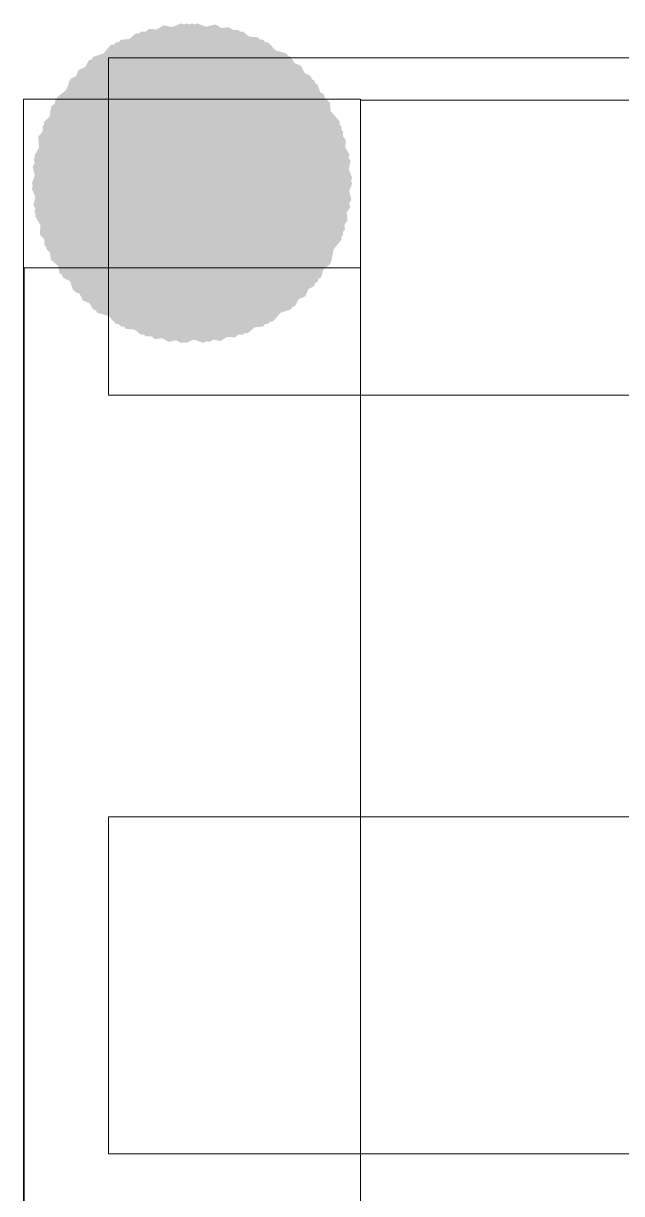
# Model space of a CAD drawing. Header units: millimetres. Extents: x -546 to 1681, y -650 to 1730.
# Drawn here: x 765.354 to 766.064, y 602.781 to 604.169 of the extents above; entities that cross this region are included whole.
import ezdxf

# ---------------------------------------------------------------- set-up
doc = ezdxf.new("R2010")
doc.units = ezdxf.units.MM

msp = doc.modelspace()

# ---------------------------------------------------------------- hatches: boundary and pattern name
at = {"true_color": 0x7f7f7f}
h = msp.add_hatch(color=8, dxfattribs=at)
h.dxf.hatch_style = 2
h.paths.add_polyline_path([(765.5034, 604.1622), (765.4496, 604.1193), (765.4416, 604.051), (765.4845, 603.9971), (765.5529, 603.9892), (765.6137, 604.034), (765.6217, 604.1024), (765.5788, 604.1563)])
h = msp.add_hatch(color=8, dxfattribs=at)
h.dxf.hatch_style = 2
h.paths.add_polyline_path([(765.5204, 604.1665), (765.462, 604.1299), (765.4464, 604.0629), (765.4829, 604.0045), (765.55, 603.9889), (765.6143, 604.0264), (765.6299, 604.0935), (765.5934, 604.1518)])
h = msp.add_hatch(color=8, dxfattribs=at)
h.dxf.hatch_style = 2
h.paths.add_polyline_path([(765.5412, 604.1687), (765.4776, 604.1423), (765.4512, 604.0787), (765.4776, 604.0151), (765.5412, 603.9887), (765.6107, 604.0151), (765.6372, 604.0787), (765.6107, 604.1423)])
h = msp.add_hatch(color=8, dxfattribs=at)
h.dxf.hatch_style = 2
h.paths.add_polyline_path([(765.5472, 604.1687), (765.4836, 604.1423), (765.4572, 604.0787), (765.4836, 604.0151), (765.5472, 603.9887), (765.6177, 604.0151), (765.6442, 604.0787), (765.6177, 604.1423)])
h = msp.add_hatch(color=8, dxfattribs=at)
h.dxf.hatch_style = 2
h.paths.add_polyline_path([(765.5542, 604.1687), (765.4906, 604.1423), (765.4642, 604.0787), (765.4906, 604.0151), (765.5542, 603.9887), (765.6237, 604.0151), (765.6502, 604.0787), (765.6237, 604.1423)])
h = msp.add_hatch(color=8, dxfattribs=at)
h.dxf.hatch_style = 2
h.paths.add_polyline_path([(765.5602, 604.1687), (765.4966, 604.1423), (765.4702, 604.0787), (765.4966, 604.0151), (765.5602, 603.9887), (765.6307, 604.0151), (765.6572, 604.0787), (765.6307, 604.1423)])
h = msp.add_hatch(color=8, dxfattribs=at)
h.dxf.hatch_style = 2
h.paths.add_polyline_path([(765.582, 604.1675), (765.5149, 604.1518), (765.4784, 604.0935), (765.494, 604.0264), (765.5524, 603.9899), (765.6254, 604.0045), (765.6619, 604.0629), (765.6463, 604.1299)])
h = msp.add_hatch(color=8, dxfattribs=at)
h.dxf.hatch_style = 2
h.paths.add_polyline_path([(765.5979, 604.1642), (765.5295, 604.1563), (765.4866, 604.1024), (765.4946, 604.034), (765.5484, 603.9912), (765.6238, 603.9971), (765.6667, 604.051), (765.6587, 604.1193)])
h = msp.add_hatch(color=8, dxfattribs=at)
h.dxf.hatch_style = 2
h.paths.add_polyline_path([(765.6086, 604.1611), (765.54, 604.1561), (765.4948, 604.1042), (765.4998, 604.0355), (765.5517, 603.9903), (765.6264, 603.9933), (765.6716, 604.0452), (765.6666, 604.1139)])
h = msp.add_hatch(color=8, dxfattribs=at)
h.dxf.hatch_style = 2
h.paths.add_polyline_path([(765.4319, 604.125), (765.3988, 604.0646), (765.4179, 603.9985), (765.4782, 603.9654), (765.5444, 603.9844), (765.5825, 604.0488), (765.5634, 604.1149), (765.5031, 604.148)])
h = msp.add_hatch(color=8, dxfattribs=at)
h.dxf.hatch_style = 2
h.paths.add_polyline_path([(765.4369, 604.129), (765.4038, 604.0686), (765.4229, 604.0025), (765.4832, 603.9694), (765.5494, 603.9884), (765.5875, 604.0528), (765.5684, 604.1189), (765.5081, 604.152)])
h = msp.add_hatch(color=8, dxfattribs=at)
h.dxf.hatch_style = 2
h.paths.add_polyline_path([(765.4579, 604.1432), (765.4129, 604.0911), (765.4177, 604.0224), (765.4697, 603.9774), (765.5384, 603.9822), (765.5894, 604.0373), (765.5847, 604.1059), (765.5326, 604.151)])
h = msp.add_hatch(color=8, dxfattribs=at)
h.dxf.hatch_style = 2
h.paths.add_polyline_path([(765.4639, 604.1462), (765.4189, 604.0941), (765.4237, 604.0254), (765.4757, 603.9804), (765.5444, 603.9852), (765.5954, 604.0403), (765.5907, 604.1089), (765.5386, 604.154)])
h = msp.add_hatch(color=8, dxfattribs=at)
h.dxf.hatch_style = 2
h.paths.add_polyline_path([(765.4699, 604.1492), (765.4249, 604.0971), (765.4297, 604.0284), (765.4817, 603.9834), (765.5504, 603.9882), (765.6014, 604.0433), (765.5967, 604.1119), (765.5446, 604.157)])
h = msp.add_hatch(color=8, dxfattribs=at)
h.dxf.hatch_style = 2
h.paths.add_polyline_path([(765.4877, 604.1571), (765.4358, 604.1119), (765.4308, 604.0432), (765.476, 603.9913), (765.5446, 603.9863), (765.6026, 604.0335), (765.6076, 604.1022), (765.5624, 604.1541)])
h = msp.add_hatch(color=8, dxfattribs=at)
h.dxf.hatch_style = 2
h.paths.add_polyline_path([(765.4937, 604.1591), (765.4418, 604.1139), (765.4368, 604.0452), (765.482, 603.9933), (765.5506, 603.9883), (765.6086, 604.0355), (765.6136, 604.1042), (765.5684, 604.1561)])
h = msp.add_hatch(color=8, dxfattribs=at)
h.dxf.hatch_style = 2
h.paths.add_polyline_path([(765.6146, 604.1591), (765.546, 604.1541), (765.5008, 604.1022), (765.5058, 604.0335), (765.5577, 603.9883), (765.6324, 603.9913), (765.6776, 604.0432), (765.6726, 604.1119)])
h = msp.add_hatch(color=8, dxfattribs=at)
h.dxf.hatch_style = 2
h.paths.add_polyline_path([(765.6324, 604.1522), (765.5637, 604.157), (765.5117, 604.1119), (765.5069, 604.0433), (765.5519, 603.9912), (765.6266, 603.9834), (765.6787, 604.0284), (765.6834, 604.0971)])
h = msp.add_hatch(color=8, dxfattribs=at)
h.dxf.hatch_style = 2
h.paths.add_polyline_path([(765.6384, 604.1492), (765.5697, 604.154), (765.5177, 604.1089), (765.5129, 604.0403), (765.5579, 603.9882), (765.6326, 603.9804), (765.6847, 604.0254), (765.6894, 604.0941)])
h = msp.add_hatch(color=8, dxfattribs=at)
h.dxf.hatch_style = 2
h.paths.add_polyline_path([(765.6444, 604.1462), (765.5757, 604.151), (765.5237, 604.1059), (765.5189, 604.0373), (765.5639, 603.9852), (765.6386, 603.9774), (765.6907, 604.0224), (765.6954, 604.0911)])
h = msp.add_hatch(color=8, dxfattribs=at)
h.dxf.hatch_style = 2
h.paths.add_polyline_path([(765.6664, 604.133), (765.6002, 604.152), (765.5399, 604.1189), (765.5208, 604.0528), (765.5539, 603.9924), (765.6251, 603.9694), (765.6854, 604.0025), (765.7045, 604.0686)])
h = msp.add_hatch(color=8, dxfattribs=at)
h.dxf.hatch_style = 2
h.paths.add_polyline_path([(765.6714, 604.129), (765.6052, 604.148), (765.5449, 604.1149), (765.5258, 604.0488), (765.5589, 603.9884), (765.6301, 603.9654), (765.6904, 603.9985), (765.7095, 604.0646)])
h = msp.add_hatch(color=8, dxfattribs=at)
h.dxf.hatch_style = 2
h.paths.add_polyline_path([(765.4105, 604.1033), (765.3843, 604.0397), (765.4105, 603.9761), (765.4742, 603.9498), (765.5378, 603.9761), (765.5691, 604.0447), (765.5428, 604.1083), (765.4792, 604.1346)])
h = msp.add_hatch(color=8, dxfattribs=at)
h.dxf.hatch_style = 2
h.paths.add_polyline_path([(765.4089, 604.1009), (765.3898, 604.0348), (765.4229, 603.9744), (765.4891, 603.9554), (765.5494, 603.9885), (765.5725, 604.0596), (765.5394, 604.12), (765.4732, 604.139)])
h = msp.add_hatch(color=8, dxfattribs=at)
h.dxf.hatch_style = 2
h.paths.add_polyline_path([(765.4195, 604.1133), (765.3933, 604.0497), (765.4195, 603.9861), (765.4832, 603.9598), (765.5468, 603.9861), (765.5781, 604.0547), (765.5518, 604.1183), (765.4882, 604.1446)])
h = msp.add_hatch(color=8, dxfattribs=at)
h.dxf.hatch_style = 2
h.paths.add_polyline_path([(765.6838, 604.1183), (765.6202, 604.1446), (765.5565, 604.1183), (765.5303, 604.0547), (765.5565, 603.9911), (765.6252, 603.9598), (765.6888, 603.9861), (765.7151, 604.0497)])
h = msp.add_hatch(color=8, dxfattribs=at)
h.dxf.hatch_style = 2
h.paths.add_polyline_path([(765.6954, 604.1059), (765.6351, 604.139), (765.5689, 604.12), (765.5358, 604.0596), (765.5549, 603.9935), (765.6192, 603.9554), (765.6854, 603.9744), (765.7185, 604.0348)])
h = msp.add_hatch(color=8, dxfattribs=at)
h.dxf.hatch_style = 2
h.paths.add_polyline_path([(765.6994, 604.1009), (765.6391, 604.134), (765.5729, 604.115), (765.5398, 604.0546), (765.5589, 603.9885), (765.6232, 603.9504), (765.6894, 603.9694), (765.7225, 604.0298)])
h = msp.add_hatch(color=8, dxfattribs=at)
h.dxf.hatch_style = 2
h.paths.add_polyline_path([(765.3923, 604.0786), (765.379, 604.0111), (765.4172, 603.9538), (765.4848, 603.9405), (765.5421, 603.9788), (765.5593, 604.0523), (765.5211, 604.1096), (765.4535, 604.1228)])
h = msp.add_hatch(color=8, dxfattribs=at)
h.dxf.hatch_style = 2
h.paths.add_polyline_path([(765.394, 604.081), (765.384, 604.0129), (765.4249, 603.9575), (765.493, 603.9475), (765.5483, 603.9884), (765.5614, 604.0615), (765.5205, 604.1169), (765.4524, 604.1269)])
h = msp.add_hatch(color=8, dxfattribs=at)
h.dxf.hatch_style = 2
h.paths.add_polyline_path([(765.5442, 604.1187), (765.4806, 604.0923), (765.4542, 604.0287), (765.4806, 603.9651), (765.5442, 603.9387), (765.6107, 603.9651), (765.6372, 604.0287), (765.6107, 604.0923)])
h = msp.add_hatch(color=8, dxfattribs=at)
h.dxf.hatch_style = 2
h.paths.add_polyline_path([(765.5472, 604.1187), (765.4836, 604.0923), (765.4572, 604.0287), (765.4836, 603.9651), (765.5472, 603.9387), (765.6147, 603.9651), (765.6412, 604.0287), (765.6147, 604.0923)])
h = msp.add_hatch(color=8, dxfattribs=at)
h.dxf.hatch_style = 2
h.paths.add_polyline_path([(765.5512, 604.1187), (765.4876, 604.0923), (765.4612, 604.0287), (765.4876, 603.9651), (765.5512, 603.9387), (765.6177, 603.9651), (765.6442, 604.0287), (765.6177, 604.0923)])
h = msp.add_hatch(color=8, dxfattribs=at)
h.dxf.hatch_style = 2
h.paths.add_polyline_path([(765.5542, 604.1187), (765.4906, 604.0923), (765.4642, 604.0287), (765.4906, 603.9651), (765.5542, 603.9387), (765.6207, 603.9651), (765.6472, 604.0287), (765.6207, 604.0923)])
h = msp.add_hatch(color=8, dxfattribs=at)
h.dxf.hatch_style = 2
h.paths.add_polyline_path([(765.5572, 604.1187), (765.4936, 604.0923), (765.4672, 604.0287), (765.4936, 603.9651), (765.5572, 603.9387), (765.6237, 603.9651), (765.6502, 604.0287), (765.6237, 604.0923)])
h = msp.add_hatch(color=8, dxfattribs=at)
h.dxf.hatch_style = 2
h.paths.add_polyline_path([(765.5602, 604.1187), (765.4966, 604.0923), (765.4702, 604.0287), (765.4966, 603.9651), (765.5602, 603.9387), (765.6277, 603.9651), (765.6542, 604.0287), (765.6277, 604.0923)])
h = msp.add_hatch(color=8, dxfattribs=at)
h.dxf.hatch_style = 2
h.paths.add_polyline_path([(765.7034, 604.0959), (765.6431, 604.129), (765.5769, 604.11), (765.5438, 604.0496), (765.5629, 603.9835), (765.6272, 603.9454), (765.6934, 603.9644), (765.7265, 604.0248)])
h = msp.add_hatch(color=8, dxfattribs=at)
h.dxf.hatch_style = 2
h.paths.add_polyline_path([(765.7177, 604.0749), (765.6656, 604.12), (765.5969, 604.1152), (765.5519, 604.0631), (765.5567, 603.9944), (765.6117, 603.9434), (765.6804, 603.9482), (765.7254, 604.0003)])
h = msp.add_hatch(color=8, dxfattribs=at)
h.dxf.hatch_style = 2
h.paths.add_polyline_path([(765.3768, 604.0462), (765.3818, 603.9775), (765.4337, 603.9323), (765.5024, 603.9373), (765.5476, 603.9892), (765.5446, 604.0639), (765.4926, 604.1091), (765.424, 604.1041)])
h = msp.add_hatch(color=8, dxfattribs=at)
h.dxf.hatch_style = 2
h.paths.add_polyline_path([(765.387, 604.07), (765.377, 604.0019), (765.4179, 603.9465), (765.486, 603.9365), (765.5413, 603.9774), (765.5544, 604.0505), (765.5135, 604.1059), (765.4454, 604.1159)])
h = msp.add_hatch(color=8, dxfattribs=at)
h.dxf.hatch_style = 2
h.paths.add_polyline_path([(765.4682, 604.0896), (765.43, 604.0323), (765.4433, 603.9648), (765.5005, 603.9265), (765.5681, 603.9398), (765.6093, 603.9991), (765.5961, 604.0666), (765.5388, 604.1048)])
h = msp.add_hatch(color=8, dxfattribs=at)
h.dxf.hatch_style = 2
h.paths.add_polyline_path([(765.4575, 604.0803), (765.4313, 604.0167), (765.4575, 603.9531), (765.5212, 603.9268), (765.5848, 603.9531), (765.6131, 604.0187), (765.5868, 604.0823), (765.5232, 604.1086)])
h = msp.add_hatch(color=8, dxfattribs=at)
h.dxf.hatch_style = 2
h.paths.add_polyline_path([(765.4732, 604.0936), (765.435, 604.0363), (765.4483, 603.9688), (765.5055, 603.9305), (765.5731, 603.9438), (765.6143, 604.0031), (765.6011, 604.0706), (765.5438, 604.1088)])
h = msp.add_hatch(color=8, dxfattribs=at)
h.dxf.hatch_style = 2
h.paths.add_polyline_path([(765.4762, 604.0956), (765.438, 604.0383), (765.4513, 603.9708), (765.5085, 603.9325), (765.5761, 603.9458), (765.6173, 604.0051), (765.6041, 604.0726), (765.5468, 604.1108)])
h = msp.add_hatch(color=8, dxfattribs=at)
h.dxf.hatch_style = 2
h.paths.add_polyline_path([(765.5007, 604.1081), (765.4488, 604.0629), (765.4438, 603.9942), (765.489, 603.9423), (765.5576, 603.9373), (765.6126, 603.9835), (765.6176, 604.0522), (765.5724, 604.1041)])
h = msp.add_hatch(color=8, dxfattribs=at)
h.dxf.hatch_style = 2
h.paths.add_polyline_path([(765.4822, 604.0986), (765.444, 604.0413), (765.4573, 603.9738), (765.5145, 603.9355), (765.5821, 603.9488), (765.6233, 604.0081), (765.6101, 604.0756), (765.5528, 604.1138)])
h = msp.add_hatch(color=8, dxfattribs=at)
h.dxf.hatch_style = 2
h.paths.add_polyline_path([(765.5067, 604.1111), (765.4548, 604.0659), (765.4498, 603.9972), (765.495, 603.9453), (765.5636, 603.9403), (765.6186, 603.9865), (765.6236, 604.0552), (765.5784, 604.1071)])
h = msp.add_hatch(color=8, dxfattribs=at)
h.dxf.hatch_style = 2
h.paths.add_polyline_path([(765.5097, 604.1121), (765.4578, 604.0669), (765.4528, 603.9982), (765.498, 603.9463), (765.5666, 603.9413), (765.6216, 603.9875), (765.6266, 604.0562), (765.5814, 604.1081)])
h = msp.add_hatch(color=8, dxfattribs=at)
h.dxf.hatch_style = 2
h.paths.add_polyline_path([(765.5127, 604.1131), (765.4608, 604.0679), (765.4558, 603.9992), (765.501, 603.9473), (765.5696, 603.9423), (765.6246, 603.9885), (765.6296, 604.0572), (765.5844, 604.1091)])
h = msp.add_hatch(color=8, dxfattribs=at)
h.dxf.hatch_style = 2
h.paths.add_polyline_path([(765.5926, 604.1141), (765.524, 604.1091), (765.4788, 604.0572), (765.4838, 603.9885), (765.5357, 603.9433), (765.6074, 603.9473), (765.6526, 603.9992), (765.6476, 604.0679)])
h = msp.add_hatch(color=8, dxfattribs=at)
h.dxf.hatch_style = 2
h.paths.add_polyline_path([(765.5956, 604.1131), (765.527, 604.1081), (765.4818, 604.0562), (765.4868, 603.9875), (765.5387, 603.9423), (765.6104, 603.9463), (765.6556, 603.9982), (765.6506, 604.0669)])
h = msp.add_hatch(color=8, dxfattribs=at)
h.dxf.hatch_style = 2
h.paths.add_polyline_path([(765.5986, 604.1121), (765.53, 604.1071), (765.4848, 604.0552), (765.4898, 603.9865), (765.5417, 603.9413), (765.6134, 603.9453), (765.6586, 603.9972), (765.6536, 604.0659)])
h = msp.add_hatch(color=8, dxfattribs=at)
h.dxf.hatch_style = 2
h.paths.add_polyline_path([(765.6231, 604.1006), (765.5555, 604.1138), (765.4983, 604.0756), (765.485, 604.0081), (765.5232, 603.9508), (765.5938, 603.9355), (765.6511, 603.9738), (765.6643, 604.0413)])
h = msp.add_hatch(color=8, dxfattribs=at)
h.dxf.hatch_style = 2
h.paths.add_polyline_path([(765.6046, 604.1091), (765.536, 604.1041), (765.4908, 604.0522), (765.4958, 603.9835), (765.5477, 603.9383), (765.6194, 603.9423), (765.6646, 603.9942), (765.6596, 604.0629)])
h = msp.add_hatch(color=8, dxfattribs=at)
h.dxf.hatch_style = 2
h.paths.add_polyline_path([(765.6291, 604.0976), (765.5615, 604.1108), (765.5043, 604.0726), (765.491, 604.0051), (765.5292, 603.9478), (765.5998, 603.9325), (765.6571, 603.9708), (765.6703, 604.0383)])
h = msp.add_hatch(color=8, dxfattribs=at)
h.dxf.hatch_style = 2
h.paths.add_polyline_path([(765.6458, 604.0843), (765.5822, 604.1106), (765.5185, 604.0843), (765.4923, 604.0207), (765.5185, 603.9571), (765.5842, 603.9288), (765.6478, 603.9551), (765.6741, 604.0187)])
h = msp.add_hatch(color=8, dxfattribs=at)
h.dxf.hatch_style = 2
h.paths.add_polyline_path([(765.6341, 604.0936), (765.5665, 604.1068), (765.5093, 604.0686), (765.496, 604.0011), (765.5342, 603.9438), (765.6048, 603.9285), (765.6621, 603.9668), (765.6753, 604.0343)])
h = msp.add_hatch(color=8, dxfattribs=at)
h.dxf.hatch_style = 2
h.paths.add_polyline_path([(765.6508, 604.0803), (765.5872, 604.1066), (765.5235, 604.0803), (765.4973, 604.0167), (765.5235, 603.9531), (765.5892, 603.9248), (765.6528, 603.9511), (765.6791, 604.0147)])
h = msp.add_hatch(color=8, dxfattribs=at)
h.dxf.hatch_style = 2
h.paths.add_polyline_path([(765.6528, 604.0783), (765.5892, 604.1046), (765.5255, 604.0783), (765.4993, 604.0147), (765.5255, 603.9511), (765.5922, 603.9218), (765.6558, 603.9481), (765.6821, 604.0117)])
h = msp.add_hatch(color=8, dxfattribs=at)
h.dxf.hatch_style = 2
h.paths.add_polyline_path([(765.7104, 604.0849), (765.6501, 604.118), (765.5839, 604.099), (765.5508, 604.0386), (765.5699, 603.9725), (765.6342, 603.9344), (765.7004, 603.9534), (765.7335, 604.0138)])
h = msp.add_hatch(color=8, dxfattribs=at)
h.dxf.hatch_style = 2
h.paths.add_polyline_path([(765.7296, 604.0522), (765.6844, 604.1041), (765.6157, 604.1091), (765.5638, 604.0639), (765.5588, 603.9952), (765.606, 603.9373), (765.6746, 603.9323), (765.7266, 603.9775)])
h = msp.add_hatch(color=8, dxfattribs=at)
h.dxf.hatch_style = 2
h.paths.add_polyline_path([(765.3671, 604.0114), (765.3843, 603.9448), (765.4434, 603.9096), (765.5101, 603.9268), (765.5453, 603.986), (765.5291, 604.0596), (765.4699, 604.0948), (765.4032, 604.0776)])
h = msp.add_hatch(color=8, dxfattribs=at)
h.dxf.hatch_style = 2
h.paths.add_polyline_path([(765.3718, 604.0342), (765.3768, 603.9655), (765.4287, 603.9203), (765.4974, 603.9253), (765.5426, 603.9772), (765.5396, 604.0519), (765.4876, 604.0971), (765.419, 604.0921)])
h = msp.add_hatch(color=8, dxfattribs=at)
h.dxf.hatch_style = 2
h.paths.add_polyline_path([(765.3787, 604.0519), (765.3739, 603.9833), (765.4189, 603.9312), (765.4876, 603.9264), (765.5397, 603.9714), (765.5474, 604.0461), (765.5024, 604.0982), (765.4337, 604.103)])
h = msp.add_hatch(color=8, dxfattribs=at)
h.dxf.hatch_style = 2
h.paths.add_polyline_path([(765.4455, 604.0653), (765.4193, 604.0017), (765.4455, 603.9381), (765.5092, 603.9118), (765.5728, 603.9381), (765.6011, 604.0037), (765.5748, 604.0673), (765.5112, 604.0936)])
h = msp.add_hatch(color=8, dxfattribs=at)
h.dxf.hatch_style = 2
h.paths.add_polyline_path([(765.4373, 604.0566), (765.424, 603.9891), (765.4622, 603.9318), (765.5298, 603.9185), (765.5871, 603.9568), (765.6023, 604.0273), (765.5641, 604.0846), (765.4965, 604.0978)])
h = msp.add_hatch(color=8, dxfattribs=at)
h.dxf.hatch_style = 2
h.paths.add_polyline_path([(765.4505, 604.0733), (765.4243, 604.0097), (765.4505, 603.9461), (765.5142, 603.9198), (765.5778, 603.9461), (765.6061, 604.0117), (765.5798, 604.0753), (765.5162, 604.1016)])
h = msp.add_hatch(color=8, dxfattribs=at)
h.dxf.hatch_style = 2
h.paths.add_polyline_path([(765.4258, 604.0322), (765.4308, 603.9635), (765.4827, 603.9183), (765.5514, 603.9233), (765.5966, 603.9752), (765.5926, 604.0469), (765.5406, 604.0921), (765.472, 604.0871)])
h = msp.add_hatch(color=8, dxfattribs=at)
h.dxf.hatch_style = 2
h.paths.add_polyline_path([(765.4413, 604.0616), (765.428, 603.9941), (765.4662, 603.9368), (765.5338, 603.9235), (765.5911, 603.9618), (765.6063, 604.0323), (765.5681, 604.0896), (765.5005, 604.1028)])
h = msp.add_hatch(color=8, dxfattribs=at)
h.dxf.hatch_style = 2
h.paths.add_polyline_path([(765.6558, 604.0753), (765.5922, 604.1016), (765.5285, 604.0753), (765.5023, 604.0117), (765.5285, 603.9481), (765.5942, 603.9198), (765.6578, 603.9461), (765.6841, 604.0097)])
h = msp.add_hatch(color=8, dxfattribs=at)
h.dxf.hatch_style = 2
h.paths.add_polyline_path([(765.6701, 604.0566), (765.6128, 604.0948), (765.5452, 604.0816), (765.507, 604.0243), (765.5203, 603.9568), (765.5795, 603.9155), (765.6471, 603.9288), (765.6853, 603.9861)])
h = msp.add_hatch(color=8, dxfattribs=at)
h.dxf.hatch_style = 2
h.paths.add_polyline_path([(765.6608, 604.0673), (765.5972, 604.0936), (765.5335, 604.0673), (765.5073, 604.0037), (765.5335, 603.9401), (765.5992, 603.9118), (765.6628, 603.9381), (765.6891, 604.0017)])
h = msp.add_hatch(color=8, dxfattribs=at)
h.dxf.hatch_style = 2
h.paths.add_polyline_path([(765.6796, 604.0382), (765.6344, 604.0901), (765.5657, 604.0951), (765.5138, 604.0499), (765.5088, 603.9812), (765.555, 603.9263), (765.6236, 603.9213), (765.6756, 603.9665)])
h = msp.add_hatch(color=8, dxfattribs=at)
h.dxf.hatch_style = 2
h.paths.add_polyline_path([(765.7316, 604.0462), (765.6864, 604.0981), (765.6177, 604.1031), (765.5658, 604.0579), (765.5608, 603.9892), (765.608, 603.9313), (765.6766, 603.9263), (765.7286, 603.9715)])
h = msp.add_hatch(color=8, dxfattribs=at)
h.dxf.hatch_style = 2
h.paths.add_polyline_path([(765.7336, 604.0402), (765.6884, 604.0921), (765.6197, 604.0971), (765.5678, 604.0519), (765.5628, 603.9832), (765.61, 603.9253), (765.6786, 603.9203), (765.7306, 603.9655)])
h = msp.add_hatch(color=8, dxfattribs=at)
h.dxf.hatch_style = 2
h.paths.add_polyline_path([(765.7367, 604.0304), (765.6938, 604.0843), (765.6254, 604.0922), (765.5716, 604.0493), (765.5636, 603.981), (765.6085, 603.9201), (765.6769, 603.9122), (765.7307, 603.955)])
h = msp.add_hatch(color=8, dxfattribs=at)
h.dxf.hatch_style = 2
h.paths.add_polyline_path([(765.3651, 603.9984), (765.3823, 603.9318), (765.4414, 603.8966), (765.5081, 603.9138), (765.5433, 603.973), (765.5271, 604.0466), (765.4679, 604.0818), (765.4012, 604.0646)])
h = msp.add_hatch(color=8, dxfattribs=at)
h.dxf.hatch_style = 2
h.paths.add_polyline_path([(765.3664, 604.0075), (765.382, 603.9404), (765.4404, 603.9039), (765.5074, 603.9195), (765.5439, 603.9779), (765.5293, 604.0509), (765.471, 604.0875), (765.4039, 604.0718)])
h = msp.add_hatch(color=8, dxfattribs=at)
h.dxf.hatch_style = 2
h.paths.add_polyline_path([(765.4179, 604.0105), (765.4281, 603.9424), (765.4833, 603.9014), (765.5514, 603.9116), (765.5925, 603.9669), (765.5833, 604.0389), (765.528, 604.08), (765.4599, 604.0698)])
h = msp.add_hatch(color=8, dxfattribs=at)
h.dxf.hatch_style = 2
h.paths.add_polyline_path([(765.4208, 604.0212), (765.4258, 603.9525), (765.4777, 603.9073), (765.5464, 603.9123), (765.5916, 603.9642), (765.5876, 604.0359), (765.5356, 604.0811), (765.467, 604.0761)])
h = msp.add_hatch(color=8, dxfattribs=at)
h.dxf.hatch_style = 2
h.paths.add_polyline_path([(765.4218, 604.0242), (765.4268, 603.9555), (765.4787, 603.9103), (765.5474, 603.9153), (765.5926, 603.9672), (765.5886, 604.0389), (765.5366, 604.0841), (765.468, 604.0791)])
h = msp.add_hatch(color=8, dxfattribs=at)
h.dxf.hatch_style = 2
h.paths.add_polyline_path([(765.4228, 604.0272), (765.4278, 603.9585), (765.4797, 603.9133), (765.5484, 603.9183), (765.5936, 603.9702), (765.5896, 604.0419), (765.5376, 604.0871), (765.469, 604.0821)])
h = msp.add_hatch(color=8, dxfattribs=at)
h.dxf.hatch_style = 2
h.paths.add_polyline_path([(765.6932, 603.9887), (765.6667, 604.0523), (765.6032, 604.0787), (765.5396, 604.0523), (765.5132, 603.9887), (765.5396, 603.9221), (765.6032, 603.8957), (765.6667, 603.9221)])
h = msp.add_hatch(color=8, dxfattribs=at)
h.dxf.hatch_style = 2
h.paths.add_polyline_path([(765.6846, 604.0302), (765.6394, 604.0821), (765.5707, 604.0871), (765.5188, 604.0419), (765.5138, 603.9732), (765.56, 603.9183), (765.6286, 603.9133), (765.6806, 603.9585)])
h = msp.add_hatch(color=8, dxfattribs=at)
h.dxf.hatch_style = 2
h.paths.add_polyline_path([(765.6856, 604.0272), (765.6404, 604.0791), (765.5717, 604.0841), (765.5198, 604.0389), (765.5148, 603.9702), (765.561, 603.9153), (765.6296, 603.9103), (765.6816, 603.9555)])
h = msp.add_hatch(color=8, dxfattribs=at)
h.dxf.hatch_style = 2
h.paths.add_polyline_path([(765.6895, 604.0145), (765.6484, 604.0698), (765.5803, 604.08), (765.5251, 604.0389), (765.5149, 603.9709), (765.5569, 603.9116), (765.625, 603.9014), (765.6803, 603.9424)])
h = msp.add_hatch(color=8, dxfattribs=at)
h.dxf.hatch_style = 2
h.paths.add_polyline_path([(765.6866, 604.0242), (765.6414, 604.0761), (765.5727, 604.0811), (765.5208, 604.0359), (765.5158, 603.9672), (765.562, 603.9123), (765.6306, 603.9073), (765.6826, 603.9525)])
h = msp.add_hatch(color=8, dxfattribs=at)
h.dxf.hatch_style = 2
h.paths.add_polyline_path([(765.7409, 604.0135), (765.7044, 604.0718), (765.6374, 604.0875), (765.579, 604.0509), (765.5634, 603.9839), (765.6009, 603.9195), (765.668, 603.9039), (765.7263, 603.9404)])
h = msp.add_hatch(color=8, dxfattribs=at)
h.dxf.hatch_style = 2
h.paths.add_polyline_path([(765.7423, 604.0054), (765.7071, 604.0646), (765.6404, 604.0818), (765.5813, 604.0466), (765.5641, 603.98), (765.6002, 603.9138), (765.6669, 603.8966), (765.7261, 603.9318)])
h = msp.add_hatch(color=8, dxfattribs=at)
h.dxf.hatch_style = 2
h.paths.add_polyline_path([(765.3642, 603.9787), (765.3906, 603.9151), (765.4542, 603.8887), (765.5177, 603.9151), (765.5442, 603.9787), (765.5177, 604.0493), (765.4542, 604.0757), (765.3906, 604.0493)])
h = msp.add_hatch(color=8, dxfattribs=at)
h.dxf.hatch_style = 2
h.paths.add_polyline_path([(765.3642, 603.9727), (765.3906, 603.9091), (765.4542, 603.8827), (765.5177, 603.9091), (765.5442, 603.9727), (765.5177, 604.0423), (765.4542, 604.0687), (765.3906, 604.0423)])
h = msp.add_hatch(color=8, dxfattribs=at)
h.dxf.hatch_style = 2
h.paths.add_polyline_path([(765.4142, 603.9827), (765.4406, 603.9191), (765.5042, 603.8927), (765.5677, 603.9191), (765.5942, 603.9827), (765.5677, 604.0493), (765.5042, 604.0757), (765.4406, 604.0493)])
h = msp.add_hatch(color=8, dxfattribs=at)
h.dxf.hatch_style = 2
h.paths.add_polyline_path([(765.4142, 603.9787), (765.4406, 603.9151), (765.5042, 603.8887), (765.5677, 603.9151), (765.5942, 603.9787), (765.5677, 604.0463), (765.5042, 604.0727), (765.4406, 604.0463)])
h = msp.add_hatch(color=8, dxfattribs=at)
h.dxf.hatch_style = 2
h.paths.add_polyline_path([(765.4142, 603.9757), (765.4406, 603.9121), (765.5042, 603.8857), (765.5677, 603.9121), (765.5942, 603.9757), (765.5677, 604.0423), (765.5042, 604.0687), (765.4406, 604.0423)])
h = msp.add_hatch(color=8, dxfattribs=at)
h.dxf.hatch_style = 2
h.paths.add_polyline_path([(765.4142, 603.9727), (765.4406, 603.9091), (765.5042, 603.8827), (765.5677, 603.9091), (765.5942, 603.9727), (765.5677, 604.0393), (765.5042, 604.0657), (765.4406, 604.0393)])
h = msp.add_hatch(color=8, dxfattribs=at)
h.dxf.hatch_style = 2
h.paths.add_polyline_path([(765.4188, 604.0142), (765.4238, 603.9455), (765.4757, 603.9003), (765.5444, 603.9053), (765.5896, 603.9572), (765.5856, 604.0289), (765.5336, 604.0741), (765.465, 604.0691)])
h = msp.add_hatch(color=8, dxfattribs=at)
h.dxf.hatch_style = 2
h.paths.add_polyline_path([(765.6932, 603.9727), (765.6667, 604.0363), (765.6032, 604.0627), (765.5396, 604.0363), (765.5132, 603.9727), (765.5396, 603.9061), (765.6032, 603.8797), (765.6667, 603.9061)])
h = msp.add_hatch(color=8, dxfattribs=at)
h.dxf.hatch_style = 2
h.paths.add_polyline_path([(765.6942, 603.9827), (765.6677, 604.0463), (765.6042, 604.0727), (765.5406, 604.0463), (765.5142, 603.9827), (765.5406, 603.9151), (765.6042, 603.8887), (765.6677, 603.9151)])
h = msp.add_hatch(color=8, dxfattribs=at)
h.dxf.hatch_style = 2
h.paths.add_polyline_path([(765.6942, 603.9787), (765.6677, 604.0423), (765.6042, 604.0687), (765.5406, 604.0423), (765.5142, 603.9787), (765.5406, 603.9121), (765.6042, 603.8857), (765.6677, 603.9121)])
h = msp.add_hatch(color=8, dxfattribs=at)
h.dxf.hatch_style = 2
h.paths.add_polyline_path([(765.6886, 604.0142), (765.6434, 604.0661), (765.5747, 604.0711), (765.5228, 604.0259), (765.5178, 603.9572), (765.564, 603.9023), (765.6326, 603.8973), (765.6846, 603.9425)])
h = msp.add_hatch(color=8, dxfattribs=at)
h.dxf.hatch_style = 2
h.paths.add_polyline_path([(765.7442, 603.9857), (765.7177, 604.0493), (765.6542, 604.0757), (765.5906, 604.0493), (765.5642, 603.9857), (765.5906, 603.9151), (765.6542, 603.8887), (765.7177, 603.9151)])
h = msp.add_hatch(color=8, dxfattribs=at)
h.dxf.hatch_style = 2
h.paths.add_polyline_path([(765.7442, 603.9787), (765.7177, 604.0423), (765.6542, 604.0687), (765.5906, 604.0423), (765.5642, 603.9787), (765.5906, 603.9091), (765.6542, 603.8827), (765.7177, 603.9091)])
h = msp.add_hatch(color=8, dxfattribs=at)
h.dxf.hatch_style = 2
h.paths.add_polyline_path([(765.3661, 603.953), (765.4012, 603.8938), (765.4679, 603.8766), (765.5271, 603.9118), (765.5443, 603.9784), (765.5081, 604.0446), (765.4414, 604.0618), (765.3823, 604.0266)])
h = msp.add_hatch(color=8, dxfattribs=at)
h.dxf.hatch_style = 2
h.paths.add_polyline_path([(765.3674, 603.9449), (765.4039, 603.8865), (765.471, 603.8709), (765.5293, 603.9074), (765.5449, 603.9745), (765.5074, 604.0388), (765.4404, 604.0545), (765.382, 604.0179)])
h = msp.add_hatch(color=8, dxfattribs=at)
h.dxf.hatch_style = 2
h.paths.add_polyline_path([(765.4189, 603.9439), (765.4599, 603.8886), (765.528, 603.8784), (765.5833, 603.9194), (765.5935, 603.9875), (765.5514, 604.0468), (765.4833, 604.057), (765.4281, 604.0159)])
h = msp.add_hatch(color=8, dxfattribs=at)
h.dxf.hatch_style = 2
h.paths.add_polyline_path([(765.4198, 603.9412), (765.465, 603.8893), (765.5336, 603.8843), (765.5856, 603.9295), (765.5906, 603.9982), (765.5444, 604.0531), (765.4757, 604.0581), (765.4238, 604.0129)])
h = msp.add_hatch(color=8, dxfattribs=at)
h.dxf.hatch_style = 2
h.paths.add_polyline_path([(765.4218, 603.9342), (765.467, 603.8823), (765.5356, 603.8773), (765.5876, 603.9225), (765.5926, 603.9912), (765.5464, 604.0461), (765.4777, 604.0511), (765.4258, 604.0059)])
h = msp.add_hatch(color=8, dxfattribs=at)
h.dxf.hatch_style = 2
h.paths.add_polyline_path([(765.6905, 603.9479), (765.6803, 604.0159), (765.625, 604.057), (765.5569, 604.0468), (765.5159, 603.9915), (765.5251, 603.9194), (765.5803, 603.8784), (765.6484, 603.8886)])
h = msp.add_hatch(color=8, dxfattribs=at)
h.dxf.hatch_style = 2
h.paths.add_polyline_path([(765.6876, 603.9372), (765.6826, 604.0059), (765.6306, 604.0511), (765.562, 604.0461), (765.5168, 603.9942), (765.5208, 603.9225), (765.5727, 603.8773), (765.6414, 603.8823)])
h = msp.add_hatch(color=8, dxfattribs=at)
h.dxf.hatch_style = 2
h.paths.add_polyline_path([(765.6896, 603.9472), (765.6846, 604.0159), (765.6326, 604.0611), (765.564, 604.0561), (765.5188, 604.0042), (765.5228, 603.9325), (765.5747, 603.8873), (765.6434, 603.8923)])
h = msp.add_hatch(color=8, dxfattribs=at)
h.dxf.hatch_style = 2
h.paths.add_polyline_path([(765.7419, 603.9509), (765.7263, 604.0179), (765.668, 604.0545), (765.6009, 604.0388), (765.5644, 603.9805), (765.579, 603.9074), (765.6374, 603.8709), (765.7044, 603.8865)])
h = msp.add_hatch(color=8, dxfattribs=at)
h.dxf.hatch_style = 2
h.paths.add_polyline_path([(765.7433, 603.96), (765.7261, 604.0266), (765.6669, 604.0618), (765.6002, 604.0446), (765.5651, 603.9854), (765.5813, 603.9118), (765.6404, 603.8766), (765.7071, 603.8938)])
h = msp.add_hatch(color=8, dxfattribs=at)
h.dxf.hatch_style = 2
h.paths.add_polyline_path([(765.3681, 603.94), (765.4032, 603.8808), (765.4699, 603.8636), (765.5291, 603.8988), (765.5463, 603.9654), (765.5101, 604.0316), (765.4434, 604.0488), (765.3843, 604.0136)])
h = msp.add_hatch(color=8, dxfattribs=at)
h.dxf.hatch_style = 2
h.paths.add_polyline_path([(765.3738, 603.9182), (765.419, 603.8663), (765.4876, 603.8613), (765.5396, 603.9065), (765.5446, 603.9752), (765.4974, 604.0331), (765.4287, 604.0381), (765.3768, 603.9929)])
h = msp.add_hatch(color=8, dxfattribs=at)
h.dxf.hatch_style = 2
h.paths.add_polyline_path([(765.4363, 603.9038), (765.4935, 603.8655), (765.5611, 603.8788), (765.5993, 603.9361), (765.5861, 604.0036), (765.5268, 604.0448), (765.4592, 604.0316), (765.421, 603.9743)])
h = msp.add_hatch(color=8, dxfattribs=at)
h.dxf.hatch_style = 2
h.paths.add_polyline_path([(765.4228, 603.9312), (765.468, 603.8793), (765.5366, 603.8743), (765.5886, 603.9195), (765.5936, 603.9882), (765.5474, 604.0431), (765.4787, 604.0481), (765.4268, 604.0029)])
h = msp.add_hatch(color=8, dxfattribs=at)
h.dxf.hatch_style = 2
h.paths.add_polyline_path([(765.4238, 603.9282), (765.469, 603.8763), (765.5376, 603.8713), (765.5896, 603.9165), (765.5946, 603.9852), (765.5484, 604.0401), (765.4797, 604.0451), (765.4278, 603.9999)])
h = msp.add_hatch(color=8, dxfattribs=at)
h.dxf.hatch_style = 2
h.paths.add_polyline_path([(765.4393, 603.8988), (765.4965, 603.8605), (765.5641, 603.8738), (765.6023, 603.9311), (765.5891, 603.9986), (765.5298, 604.0398), (765.4622, 604.0266), (765.424, 603.9693)])
h = msp.add_hatch(color=8, dxfattribs=at)
h.dxf.hatch_style = 2
h.paths.add_polyline_path([(765.4525, 603.8831), (765.5162, 603.8568), (765.5798, 603.8831), (765.6061, 603.9467), (765.5798, 604.0103), (765.5142, 604.0386), (765.4505, 604.0123), (765.4243, 603.9487)])
h = msp.add_hatch(color=8, dxfattribs=at)
h.dxf.hatch_style = 2
h.paths.add_polyline_path([(765.4317, 603.9114), (765.4837, 603.8664), (765.5524, 603.8712), (765.5974, 603.9233), (765.5927, 603.9919), (765.5396, 604.039), (765.4709, 604.0342), (765.4259, 603.9821)])
h = msp.add_hatch(color=8, dxfattribs=at)
h.dxf.hatch_style = 2
h.paths.add_polyline_path([(765.6558, 603.8831), (765.6821, 603.9467), (765.6558, 604.0103), (765.5922, 604.0366), (765.5285, 604.0103), (765.4993, 603.9437), (765.5255, 603.8801), (765.5892, 603.8538)])
h = msp.add_hatch(color=8, dxfattribs=at)
h.dxf.hatch_style = 2
h.paths.add_polyline_path([(765.6578, 603.8851), (765.6841, 603.9487), (765.6578, 604.0123), (765.5942, 604.0386), (765.5305, 604.0123), (765.5023, 603.9467), (765.5285, 603.8831), (765.5922, 603.8568)])
h = msp.add_hatch(color=8, dxfattribs=at)
h.dxf.hatch_style = 2
h.paths.add_polyline_path([(765.6608, 603.8901), (765.6871, 603.9537), (765.6608, 604.0173), (765.5972, 604.0436), (765.5335, 604.0173), (765.5053, 603.9517), (765.5315, 603.8881), (765.5952, 603.8618)])
h = msp.add_hatch(color=8, dxfattribs=at)
h.dxf.hatch_style = 2
h.paths.add_polyline_path([(765.6741, 603.9068), (765.6873, 603.9743), (765.6491, 604.0316), (765.5815, 604.0448), (765.5243, 604.0066), (765.509, 603.9361), (765.5472, 603.8788), (765.6148, 603.8655)])
h = msp.add_hatch(color=8, dxfattribs=at)
h.dxf.hatch_style = 2
h.paths.add_polyline_path([(765.6806, 603.9232), (765.6756, 603.9919), (765.6236, 604.0371), (765.555, 604.0321), (765.5098, 603.9802), (765.5138, 603.9085), (765.5657, 603.8633), (765.6344, 603.8683)])
h = msp.add_hatch(color=8, dxfattribs=at)
h.dxf.hatch_style = 2
h.paths.add_polyline_path([(765.6856, 603.9312), (765.6806, 603.9999), (765.6286, 604.0451), (765.56, 604.0401), (765.5148, 603.9882), (765.5188, 603.9165), (765.5707, 603.8713), (765.6394, 603.8763)])
h = msp.add_hatch(color=8, dxfattribs=at)
h.dxf.hatch_style = 2
h.paths.add_polyline_path([(765.6866, 603.9342), (765.6816, 604.0029), (765.6296, 604.0481), (765.561, 604.0431), (765.5158, 603.9912), (765.5198, 603.9195), (765.5717, 603.8743), (765.6404, 603.8793)])
h = msp.add_hatch(color=8, dxfattribs=at)
h.dxf.hatch_style = 2
h.paths.add_polyline_path([(765.7356, 603.9242), (765.7306, 603.9929), (765.6786, 604.0381), (765.61, 604.0331), (765.5648, 603.9812), (765.5678, 603.9065), (765.6197, 603.8613), (765.6884, 603.8663)])
h = msp.add_hatch(color=8, dxfattribs=at)
h.dxf.hatch_style = 2
h.paths.add_polyline_path([(765.7387, 603.935), (765.7307, 604.0033), (765.6769, 604.0462), (765.6085, 604.0383), (765.5656, 603.9844), (765.5716, 603.909), (765.6254, 603.8662), (765.6938, 603.8741)])
h = msp.add_hatch(color=8, dxfattribs=at)
h.dxf.hatch_style = 2
h.paths.add_polyline_path([(765.3817, 603.9004), (765.4337, 603.8554), (765.5024, 603.8602), (765.5474, 603.9123), (765.5427, 603.9809), (765.4876, 604.032), (765.4189, 604.0272), (765.3739, 603.9751)])
h = msp.add_hatch(color=8, dxfattribs=at)
h.dxf.hatch_style = 2
h.paths.add_polyline_path([(765.3788, 603.9062), (765.424, 603.8543), (765.4926, 603.8493), (765.5446, 603.8945), (765.5496, 603.9632), (765.5024, 604.0211), (765.4337, 604.0261), (765.3818, 603.9809)])
h = msp.add_hatch(color=8, dxfattribs=at)
h.dxf.hatch_style = 2
h.paths.add_polyline_path([(765.4433, 603.8938), (765.5005, 603.8555), (765.5681, 603.8688), (765.6063, 603.9261), (765.5931, 603.9936), (765.5338, 604.0348), (765.4662, 604.0216), (765.428, 603.9643)])
h = msp.add_hatch(color=8, dxfattribs=at)
h.dxf.hatch_style = 2
h.paths.add_polyline_path([(765.4712, 603.8668), (765.5388, 603.8535), (765.5961, 603.8918), (765.6093, 603.9593), (765.5711, 604.0166), (765.5005, 604.0318), (765.4433, 603.9936), (765.43, 603.9261)])
h = msp.add_hatch(color=8, dxfattribs=at)
h.dxf.hatch_style = 2
h.paths.add_polyline_path([(765.4595, 603.8761), (765.5232, 603.8498), (765.5868, 603.8761), (765.6131, 603.9397), (765.5868, 604.0033), (765.5212, 604.0316), (765.4575, 604.0053), (765.4313, 603.9417)])
h = msp.add_hatch(color=8, dxfattribs=at)
h.dxf.hatch_style = 2
h.paths.add_polyline_path([(765.4762, 603.8628), (765.5438, 603.8495), (765.6011, 603.8878), (765.6143, 603.9553), (765.5761, 604.0126), (765.5055, 604.0278), (765.4483, 603.9896), (765.435, 603.9221)])
h = msp.add_hatch(color=8, dxfattribs=at)
h.dxf.hatch_style = 2
h.paths.add_polyline_path([(765.4792, 603.8608), (765.5468, 603.8475), (765.6041, 603.8858), (765.6173, 603.9533), (765.5791, 604.0106), (765.5085, 604.0258), (765.4513, 603.9876), (765.438, 603.9201)])
h = msp.add_hatch(color=8, dxfattribs=at)
h.dxf.hatch_style = 2
h.paths.add_polyline_path([(765.4852, 603.8578), (765.5528, 603.8445), (765.6101, 603.8828), (765.6233, 603.9503), (765.5851, 604.0076), (765.5145, 604.0228), (765.4573, 603.9846), (765.444, 603.9171)])
h = msp.add_hatch(color=8, dxfattribs=at)
h.dxf.hatch_style = 2
h.paths.add_polyline_path([(765.6261, 603.8598), (765.6643, 603.9171), (765.6511, 603.9846), (765.5938, 604.0228), (765.5262, 604.0096), (765.485, 603.9503), (765.4983, 603.8828), (765.5555, 603.8445)])
h = msp.add_hatch(color=8, dxfattribs=at)
h.dxf.hatch_style = 2
h.paths.add_polyline_path([(765.6076, 603.8503), (765.6596, 603.8955), (765.6646, 603.9642), (765.6194, 604.0161), (765.5507, 604.0211), (765.4958, 603.9749), (765.4908, 603.9062), (765.536, 603.8543)])
h = msp.add_hatch(color=8, dxfattribs=at)
h.dxf.hatch_style = 2
h.paths.add_polyline_path([(765.6321, 603.8628), (765.6703, 603.9201), (765.6571, 603.9876), (765.5998, 604.0258), (765.5322, 604.0126), (765.491, 603.9533), (765.5043, 603.8858), (765.5615, 603.8475)])
h = msp.add_hatch(color=8, dxfattribs=at)
h.dxf.hatch_style = 2
h.paths.add_polyline_path([(765.6478, 603.8761), (765.6741, 603.9397), (765.6478, 604.0033), (765.5842, 604.0296), (765.5205, 604.0033), (765.4923, 603.9377), (765.5185, 603.8741), (765.5822, 603.8478)])
h = msp.add_hatch(color=8, dxfattribs=at)
h.dxf.hatch_style = 2
h.paths.add_polyline_path([(765.6371, 603.8668), (765.6753, 603.9241), (765.6621, 603.9916), (765.6048, 604.0298), (765.5372, 604.0166), (765.496, 603.9573), (765.5093, 603.8898), (765.5665, 603.8515)])
h = msp.add_hatch(color=8, dxfattribs=at)
h.dxf.hatch_style = 2
h.paths.add_polyline_path([(765.6528, 603.8801), (765.6791, 603.9437), (765.6528, 604.0073), (765.5892, 604.0336), (765.5255, 604.0073), (765.4973, 603.9417), (765.5235, 603.8781), (765.5872, 603.8518)])
h = msp.add_hatch(color=8, dxfattribs=at)
h.dxf.hatch_style = 2
h.paths.add_polyline_path([(765.7191, 603.8848), (765.7323, 603.9523), (765.6941, 604.0096), (765.6265, 604.0228), (765.5693, 603.9846), (765.552, 603.9111), (765.5902, 603.8538), (765.6578, 603.8405)])
h = msp.add_hatch(color=8, dxfattribs=at)
h.dxf.hatch_style = 2
h.paths.add_polyline_path([(765.7316, 603.9122), (765.7266, 603.9809), (765.6746, 604.0261), (765.606, 604.0211), (765.5608, 603.9692), (765.5638, 603.8945), (765.6157, 603.8493), (765.6844, 603.8543)])
h = msp.add_hatch(color=8, dxfattribs=at)
h.dxf.hatch_style = 2
h.paths.add_polyline_path([(765.7336, 603.9182), (765.7286, 603.9869), (765.6766, 604.0321), (765.608, 604.0271), (765.5628, 603.9752), (765.5658, 603.9005), (765.6177, 603.8553), (765.6864, 603.8603)])
h = msp.add_hatch(color=8, dxfattribs=at)
h.dxf.hatch_style = 2
h.paths.add_polyline_path([(765.4009, 603.8675), (765.4612, 603.8344), (765.5274, 603.8534), (765.5605, 603.9138), (765.5414, 603.9799), (765.4771, 604.018), (765.4109, 603.999), (765.3778, 603.9386)])
h = msp.add_hatch(color=8, dxfattribs=at)
h.dxf.hatch_style = 2
h.paths.add_polyline_path([(765.3867, 603.8884), (765.4387, 603.8434), (765.5074, 603.8482), (765.5524, 603.9003), (765.5477, 603.9689), (765.4926, 604.02), (765.4239, 604.0152), (765.3789, 603.9631)])
h = msp.add_hatch(color=8, dxfattribs=at)
h.dxf.hatch_style = 2
h.paths.add_polyline_path([(765.397, 603.8724), (765.4524, 603.8315), (765.5205, 603.8415), (765.5614, 603.8969), (765.5513, 603.965), (765.493, 604.0109), (765.4249, 604.0009), (765.384, 603.9455)])
h = msp.add_hatch(color=8, dxfattribs=at)
h.dxf.hatch_style = 2
h.paths.add_polyline_path([(765.4155, 603.8501), (765.4792, 603.8238), (765.5428, 603.8501), (765.5691, 603.9137), (765.5428, 603.9773), (765.4742, 604.0086), (765.4105, 603.9823), (765.3843, 603.9187)])
h = msp.add_hatch(color=8, dxfattribs=at)
h.dxf.hatch_style = 2
h.paths.add_polyline_path([(765.5037, 603.8493), (765.5724, 603.8543), (765.6176, 603.9062), (765.6126, 603.9749), (765.5606, 604.0201), (765.489, 604.0161), (765.4438, 603.9642), (765.4488, 603.8955)])
h = msp.add_hatch(color=8, dxfattribs=at)
h.dxf.hatch_style = 2
h.paths.add_polyline_path([(765.5097, 603.8463), (765.5784, 603.8513), (765.6236, 603.9032), (765.6186, 603.9719), (765.5666, 604.0171), (765.495, 604.0131), (765.4498, 603.9612), (765.4548, 603.8925)])
h = msp.add_hatch(color=8, dxfattribs=at)
h.dxf.hatch_style = 2
h.paths.add_polyline_path([(765.5127, 603.8453), (765.5814, 603.8503), (765.6266, 603.9022), (765.6216, 603.9709), (765.5696, 604.0161), (765.498, 604.0121), (765.4528, 603.9602), (765.4578, 603.8915)])
h = msp.add_hatch(color=8, dxfattribs=at)
h.dxf.hatch_style = 2
h.paths.add_polyline_path([(765.5472, 603.8397), (765.6107, 603.8661), (765.6372, 603.9297), (765.6107, 603.9933), (765.5472, 604.0197), (765.4806, 603.9933), (765.4542, 603.9297), (765.4806, 603.8661)])
h = msp.add_hatch(color=8, dxfattribs=at)
h.dxf.hatch_style = 2
h.paths.add_polyline_path([(765.5157, 603.8443), (765.5844, 603.8493), (765.6296, 603.9012), (765.6246, 603.9699), (765.5726, 604.0151), (765.501, 604.0111), (765.4558, 603.9592), (765.4608, 603.8905)])
h = msp.add_hatch(color=8, dxfattribs=at)
h.dxf.hatch_style = 2
h.paths.add_polyline_path([(765.5512, 603.8397), (765.6147, 603.8661), (765.6412, 603.9297), (765.6147, 603.9933), (765.5512, 604.0197), (765.4836, 603.9933), (765.4572, 603.9297), (765.4836, 603.8661)])
h = msp.add_hatch(color=8, dxfattribs=at)
h.dxf.hatch_style = 2
h.paths.add_polyline_path([(765.5257, 603.8433), (765.5944, 603.8483), (765.6396, 603.9002), (765.6346, 603.9689), (765.5826, 604.0141), (765.511, 604.0101), (765.4658, 603.9582), (765.4708, 603.8895)])
h = msp.add_hatch(color=8, dxfattribs=at)
h.dxf.hatch_style = 2
h.paths.add_polyline_path([(765.5602, 603.8397), (765.6237, 603.8661), (765.6502, 603.9297), (765.6237, 603.9933), (765.5602, 604.0197), (765.4936, 603.9933), (765.4672, 603.9297), (765.4936, 603.8661)])
h = msp.add_hatch(color=8, dxfattribs=at)
h.dxf.hatch_style = 2
h.paths.add_polyline_path([(765.5856, 603.8443), (765.6376, 603.8895), (765.6426, 603.9582), (765.5974, 604.0101), (765.5287, 604.0151), (765.4738, 603.9689), (765.4688, 603.9002), (765.514, 603.8483)])
h = msp.add_hatch(color=8, dxfattribs=at)
h.dxf.hatch_style = 2
h.paths.add_polyline_path([(765.5642, 603.8397), (765.6277, 603.8661), (765.6542, 603.9297), (765.6277, 603.9933), (765.5642, 604.0197), (765.4966, 603.9933), (765.4702, 603.9297), (765.4966, 603.8661)])
h = msp.add_hatch(color=8, dxfattribs=at)
h.dxf.hatch_style = 2
h.paths.add_polyline_path([(765.5956, 603.8453), (765.6476, 603.8905), (765.6526, 603.9592), (765.6074, 604.0111), (765.5387, 604.0161), (765.4838, 603.9699), (765.4788, 603.9012), (765.524, 603.8493)])
h = msp.add_hatch(color=8, dxfattribs=at)
h.dxf.hatch_style = 2
h.paths.add_polyline_path([(765.5986, 603.8463), (765.6506, 603.8915), (765.6556, 603.9602), (765.6104, 604.0121), (765.5417, 604.0171), (765.4868, 603.9709), (765.4818, 603.9022), (765.527, 603.8503)])
h = msp.add_hatch(color=8, dxfattribs=at)
h.dxf.hatch_style = 2
h.paths.add_polyline_path([(765.6016, 603.8473), (765.6536, 603.8925), (765.6586, 603.9612), (765.6134, 604.0131), (765.5447, 604.0181), (765.4898, 603.9719), (765.4848, 603.9032), (765.53, 603.8513)])
h = msp.add_hatch(color=8, dxfattribs=at)
h.dxf.hatch_style = 2
h.paths.add_polyline_path([(765.7034, 603.8625), (765.7225, 603.9286), (765.6894, 603.989), (765.6232, 604.008), (765.5629, 603.9749), (765.5398, 603.9038), (765.5729, 603.8434), (765.6391, 603.8244)])
h = msp.add_hatch(color=8, dxfattribs=at)
h.dxf.hatch_style = 2
h.paths.add_polyline_path([(765.7074, 603.8675), (765.7265, 603.9336), (765.6934, 603.994), (765.6272, 604.013), (765.5669, 603.9799), (765.5438, 603.9088), (765.5769, 603.8484), (765.6431, 603.8294)])
h = msp.add_hatch(color=8, dxfattribs=at)
h.dxf.hatch_style = 2
h.paths.add_polyline_path([(765.7173, 603.8824), (765.7274, 603.9505), (765.6865, 604.0059), (765.6184, 604.0159), (765.563, 603.975), (765.55, 603.9019), (765.5909, 603.8465), (765.659, 603.8365)])
h = msp.add_hatch(color=8, dxfattribs=at)
h.dxf.hatch_style = 2
h.paths.add_polyline_path([(765.4129, 603.8525), (765.4732, 603.8194), (765.5394, 603.8384), (765.5725, 603.8988), (765.5534, 603.9649), (765.4891, 604.003), (765.4229, 603.984), (765.3898, 603.9236)])
h = msp.add_hatch(color=8, dxfattribs=at)
h.dxf.hatch_style = 2
h.paths.add_polyline_path([(765.4245, 603.8401), (765.4882, 603.8138), (765.5518, 603.8401), (765.5781, 603.9037), (765.5518, 603.9673), (765.4832, 603.9986), (765.4195, 603.9723), (765.3933, 603.9087)])
h = msp.add_hatch(color=8, dxfattribs=at)
h.dxf.hatch_style = 2
h.paths.add_polyline_path([(765.6888, 603.8451), (765.7151, 603.9087), (765.6888, 603.9723), (765.6252, 603.9986), (765.5615, 603.9723), (765.5303, 603.9037), (765.5565, 603.8401), (765.6202, 603.8138)])
h = msp.add_hatch(color=8, dxfattribs=at)
h.dxf.hatch_style = 2
h.paths.add_polyline_path([(765.6994, 603.8575), (765.7185, 603.9236), (765.6854, 603.984), (765.6192, 604.003), (765.5589, 603.9699), (765.5358, 603.8988), (765.5689, 603.8384), (765.6351, 603.8194)])
h = msp.add_hatch(color=8, dxfattribs=at)
h.dxf.hatch_style = 2
h.paths.add_polyline_path([(765.4369, 603.8294), (765.5031, 603.8104), (765.5634, 603.8435), (765.5825, 603.9096), (765.5494, 603.97), (765.4782, 603.993), (765.4179, 603.9599), (765.3988, 603.8938)])
h = msp.add_hatch(color=8, dxfattribs=at)
h.dxf.hatch_style = 2
h.paths.add_polyline_path([(765.4419, 603.8254), (765.5081, 603.8064), (765.5684, 603.8395), (765.5875, 603.9056), (765.5544, 603.966), (765.4832, 603.989), (765.4229, 603.9559), (765.4038, 603.8898)])
h = msp.add_hatch(color=8, dxfattribs=at)
h.dxf.hatch_style = 2
h.paths.add_polyline_path([(765.4639, 603.8122), (765.5326, 603.8074), (765.5847, 603.8524), (765.5894, 603.9211), (765.5444, 603.9732), (765.4697, 603.981), (765.4177, 603.9359), (765.4129, 603.8673)])
h = msp.add_hatch(color=8, dxfattribs=at)
h.dxf.hatch_style = 2
h.paths.add_polyline_path([(765.6504, 603.8152), (765.6954, 603.8673), (765.6907, 603.9359), (765.6386, 603.981), (765.5699, 603.9762), (765.5189, 603.9211), (765.5237, 603.8524), (765.5757, 603.8074)])
h = msp.add_hatch(color=8, dxfattribs=at)
h.dxf.hatch_style = 2
h.paths.add_polyline_path([(765.6714, 603.8294), (765.7045, 603.8898), (765.6854, 603.9559), (765.6251, 603.989), (765.5589, 603.97), (765.5208, 603.9056), (765.5399, 603.8395), (765.6002, 603.8064)])
h = msp.add_hatch(color=8, dxfattribs=at)
h.dxf.hatch_style = 2
h.paths.add_polyline_path([(765.6764, 603.8334), (765.7095, 603.8938), (765.6904, 603.9599), (765.6301, 603.993), (765.5639, 603.974), (765.5258, 603.9096), (765.5449, 603.8435), (765.6052, 603.8104)])
h = msp.add_hatch(color=8, dxfattribs=at)
h.dxf.hatch_style = 2
h.paths.add_polyline_path([(765.4699, 603.8092), (765.5386, 603.8044), (765.5907, 603.8494), (765.5954, 603.9181), (765.5504, 603.9702), (765.4757, 603.978), (765.4237, 603.9329), (765.4189, 603.8643)])
h = msp.add_hatch(color=8, dxfattribs=at)
h.dxf.hatch_style = 2
h.paths.add_polyline_path([(765.4759, 603.8062), (765.5446, 603.8014), (765.5967, 603.8464), (765.6014, 603.9151), (765.5564, 603.9672), (765.4817, 603.975), (765.4297, 603.9299), (765.4249, 603.8613)])
h = msp.add_hatch(color=8, dxfattribs=at)
h.dxf.hatch_style = 2
h.paths.add_polyline_path([(765.4937, 603.7993), (765.5624, 603.8043), (765.6076, 603.8562), (765.6026, 603.9249), (765.5506, 603.9701), (765.476, 603.9671), (765.4308, 603.9152), (765.4358, 603.8465)])
h = msp.add_hatch(color=8, dxfattribs=at)
h.dxf.hatch_style = 2
h.paths.add_polyline_path([(765.4997, 603.7973), (765.5684, 603.8023), (765.6136, 603.8542), (765.6086, 603.9229), (765.5566, 603.9681), (765.482, 603.9651), (765.4368, 603.9132), (765.4418, 603.8445)])
h = msp.add_hatch(color=8, dxfattribs=at)
h.dxf.hatch_style = 2
h.paths.add_polyline_path([(765.5104, 603.7942), (765.5788, 603.8021), (765.6217, 603.856), (765.6137, 603.9243), (765.5599, 603.9672), (765.4845, 603.9613), (765.4416, 603.9074), (765.4496, 603.839)])
h = msp.add_hatch(color=8, dxfattribs=at)
h.dxf.hatch_style = 2
h.paths.add_polyline_path([(765.5264, 603.7909), (765.5934, 603.8065), (765.6299, 603.8649), (765.6143, 603.9319), (765.556, 603.9685), (765.4829, 603.9538), (765.4464, 603.8955), (765.462, 603.8284)])
h = msp.add_hatch(color=8, dxfattribs=at)
h.dxf.hatch_style = 2
h.paths.add_polyline_path([(765.5472, 603.7897), (765.6107, 603.8161), (765.6372, 603.8797), (765.6107, 603.9433), (765.5472, 603.9697), (765.4776, 603.9433), (765.4512, 603.8797), (765.4776, 603.8161)])
h = msp.add_hatch(color=8, dxfattribs=at)
h.dxf.hatch_style = 2
h.paths.add_polyline_path([(765.5414, 603.7896), (765.6081, 603.8068), (765.6433, 603.866), (765.6261, 603.9326), (765.5669, 603.9678), (765.4932, 603.9516), (765.4581, 603.8924), (765.4753, 603.8258)])
h = msp.add_hatch(color=8, dxfattribs=at)
h.dxf.hatch_style = 2
h.paths.add_polyline_path([(765.575, 603.7909), (765.6333, 603.8274), (765.6489, 603.8945), (765.6124, 603.9528), (765.5454, 603.9685), (765.481, 603.9309), (765.4654, 603.8639), (765.5019, 603.8055)])
h = msp.add_hatch(color=8, dxfattribs=at)
h.dxf.hatch_style = 2
h.paths.add_polyline_path([(765.5672, 603.7897), (765.6307, 603.8161), (765.6572, 603.8797), (765.6307, 603.9433), (765.5672, 603.9697), (765.4966, 603.9433), (765.4702, 603.8797), (765.4966, 603.8161)])
h = msp.add_hatch(color=8, dxfattribs=at)
h.dxf.hatch_style = 2
h.paths.add_polyline_path([(765.588, 603.7919), (765.6463, 603.8284), (765.6619, 603.8955), (765.6254, 603.9538), (765.5584, 603.9695), (765.494, 603.9319), (765.4784, 603.8649), (765.5149, 603.8065)])
h = msp.add_hatch(color=8, dxfattribs=at)
h.dxf.hatch_style = 2
h.paths.add_polyline_path([(765.6049, 603.7962), (765.6587, 603.839), (765.6667, 603.9074), (765.6238, 603.9613), (765.5554, 603.9692), (765.4946, 603.9243), (765.4866, 603.856), (765.5295, 603.8021)])
h = msp.add_hatch(color=8, dxfattribs=at)
h.dxf.hatch_style = 2
h.paths.add_polyline_path([(765.6146, 603.7993), (765.6666, 603.8445), (765.6716, 603.9132), (765.6264, 603.9651), (765.5577, 603.9701), (765.4998, 603.9229), (765.4948, 603.8542), (765.54, 603.8023)])
h = msp.add_hatch(color=8, dxfattribs=at)
h.dxf.hatch_style = 2
h.paths.add_polyline_path([(765.6206, 603.8013), (765.6726, 603.8465), (765.6776, 603.9152), (765.6324, 603.9671), (765.5637, 603.9721), (765.5058, 603.9249), (765.5008, 603.8562), (765.546, 603.8043)])
h = msp.add_hatch(color=8, dxfattribs=at)
h.dxf.hatch_style = 2
h.paths.add_polyline_path([(765.6384, 603.8092), (765.6834, 603.8613), (765.6787, 603.9299), (765.6266, 603.975), (765.5579, 603.9702), (765.5069, 603.9151), (765.5117, 603.8464), (765.5637, 603.8014)])
h = msp.add_hatch(color=8, dxfattribs=at)
h.dxf.hatch_style = 2
h.paths.add_polyline_path([(765.6444, 603.8122), (765.6894, 603.8643), (765.6847, 603.9329), (765.6326, 603.978), (765.5639, 603.9732), (765.5129, 603.9181), (765.5177, 603.8494), (765.5697, 603.8044)])

# ---------------------------------------------------------------- linework, layer by layer
at = {"color": 8, "lineweight": 0, "true_color": 0x7f7f7f}
for points in [[(765.4552, 603.7277), (765.4552, 604.1277)], [(765.4552, 604.1277), (768.2532, 604.1277)], [(765.3542, 603.8787), (765.3542, 604.0787)], [(765.3542, 604.0787), (765.7542, 604.0787)], [(765.7542, 604.0787), (765.7542, 603.8787)], [(767.9542, 604.0777), (765.7542, 604.0777)], [(765.7542, 603.8787), (765.3542, 603.8787)], [(765.3542, 595.2787), (765.3542, 603.8787)], [(765.3552, 595.2787), (765.3552, 603.8787)], [(765.7542, 603.8787), (765.7542, 595.2787)], [(768.2532, 603.7277), (765.4552, 603.7277)], [(765.4552, 602.8277), (765.4552, 603.2277)], [(765.4552, 603.2277), (768.2532, 603.2277)], [(768.2532, 602.8277), (765.4552, 602.8277)]]:
    msp.add_lwpolyline(points, dxfattribs=at)

doc.saveas('drawing.dxf')
